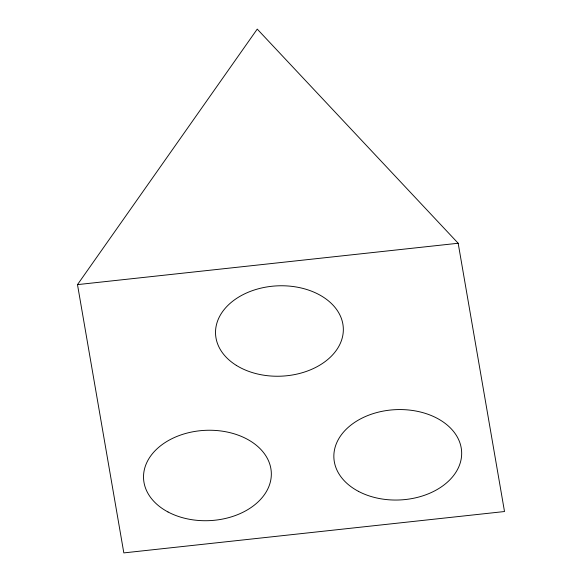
<?xml version="1.0" encoding="UTF-8"?>
<svg xmlns="http://www.w3.org/2000/svg" width="582" height="582" viewBox="0 0 582 582"><rect width="100%" height="100%" fill="white"/><g stroke="black" fill="none" stroke-linecap="round" stroke-linejoin="round"><path stroke-width="0.87" d="M77.493 284.62L257.237 29.1L458.172 243.254L504.507 511.534L123.828 552.9L77.493 284.62L458.172 243.254M168.016 511.978A63.947 45.2 -2.6 0 0 270.703 480.405A63.947 45.2 -2.6 0 0 183.534 434.085A63.947 45.2 -2.6 0 0 168.016 511.978M358.352 491.303A63.947 45.2 -2.6 0 0 461.039 459.722A63.947 45.2 -2.6 0 0 373.87 413.402A63.947 45.2 -2.6 0 0 358.352 491.303M236.292 365.351A63.947 45.2 -2.6 0 0 341.838 339.342A63.947 45.2 -2.6 0 0 260.132 288.33A63.947 45.2 -2.6 0 0 236.292 365.351"/></g></svg>
